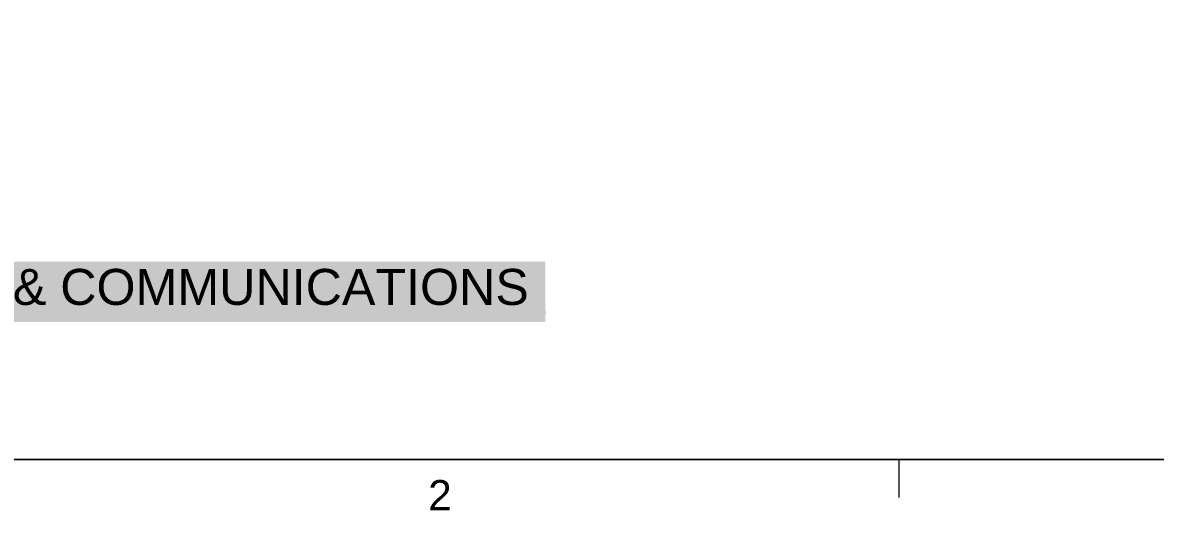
# Model space of a CAD drawing. Header units: inches. Extents: x 0.9 to 36.3, y 0.7 to 23.3.
# Drawn here: x 20.31 to 27.81, y 0.67 to 3.9 of the extents above; entities that cross this region are included whole.
import ezdxf

# ---------------------------------------------------------------- set-up
doc = ezdxf.new("R2010")
doc.units = ezdxf.units.IN
doc.layers.add('PDF_Geometry', color=7, linetype='Continuous', lineweight=9, true_color=0x777777)
doc.layers.add('PDF_Solid Fills', color=7, linetype='Continuous', true_color=0xffffff)
doc.layers.add('PDF_Text', color=7, linetype='Continuous')
doc.styles.add('PDF Arial', font='arial.ttf')
doc.styles.add('PDF GillSansMT', font='arial.ttf')

msp = doc.modelspace()

# ---------------------------------------------------------------- linework, layer by layer
at = {"layer": 'PDF_Geometry', "linetype": 'ByBlock'}
msp.add_lwpolyline([(32.3645, 1.0083), (1.135, 1.0083), (32.3645, 1.0083), (32.3645, 22.9929), (1.135, 22.9929), (32.3645, 22.9929)], close=True, dxfattribs=at)
msp.add_lwpolyline([(26.1173, 0.7583), (26.1173, 1.0083)], dxfattribs=at)
at = {"layer": 'PDF_Solid Fills', "linetype": 'ByBlock', "transparency": 33554559}
msp.add_solid([(18.7527, 1.9191), (23.7719, 1.9191), (18.7527, 2.3179), (23.7719, 2.3179)], dxfattribs=at)
at = {"layer": 'PDF_Solid Fills', "color": 7, "linetype": 'ByBlock', "transparency": 33554559}
msp.add_solid([(14.9111, 1.9716), (23.7774, 1.9716), (14.9111, 1.9949), (23.7774, 1.9949)], dxfattribs=at)

# ---------------------------------------------------------------- texts
at = {"layer": 'PDF_Text', "linetype": 'ByBlock', "attachment_point": 4}
for s, insert, char_height, style in [('MAIN FLOOR PLAN -POWER & COMMUNICATIONS', (15.6617, 2.1501), 0.238113, 'PDF Arial'), ('2', (22.9967, 0.7725), 0.2005, 'PDF GillSansMT')]:
    msp.add_mtext(s, dxfattribs=dict(at, insert=insert, char_height=char_height, style=style))

doc.saveas('drawing.dxf')
